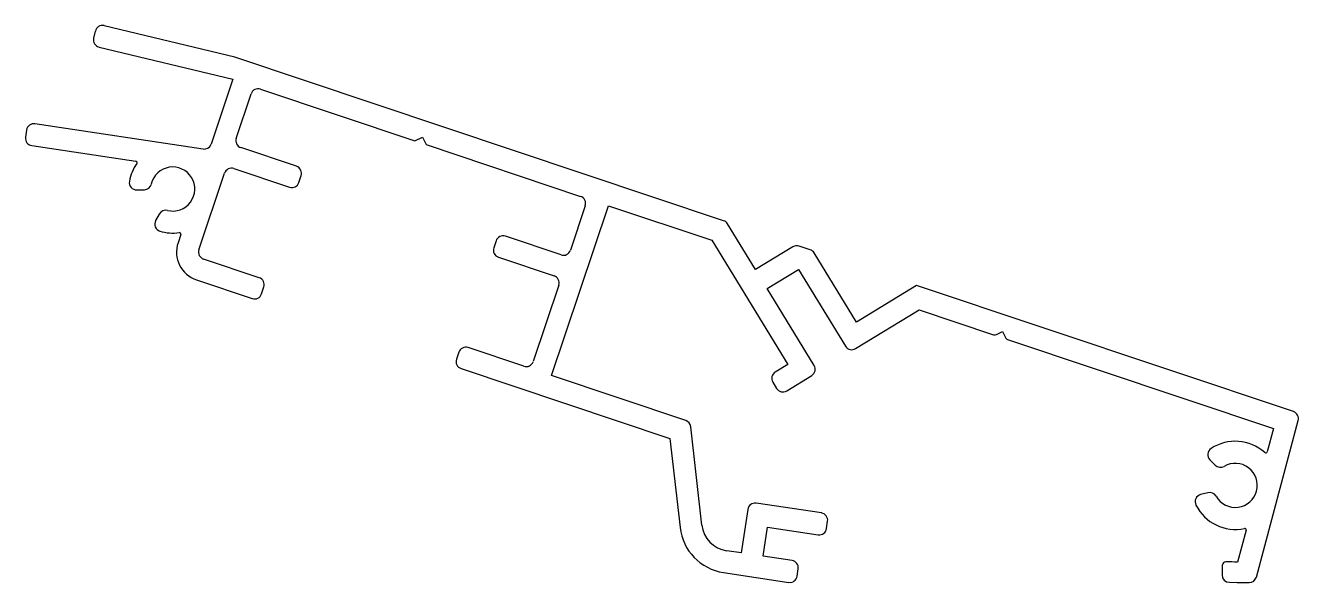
# Model space of a CAD drawing. Extents: x 1255 to 1341.7, y 1613.4 to 1651.3.
import ezdxf

# ---------------------------------------------------------------- set-up
doc = ezdxf.new("R2010")
doc.units = 0
doc.layers.get('0').update_dxf_attribs({"linetype": 'CONTINUOUS'})

msp = doc.modelspace()

# ---------------------------------------------------------------- linework, layer by layer
for p, q in [((1269.283, 1649.189), (1260.387, 1651.327)), ((1259.784, 1650.958), (1259.668, 1650.472)), ((1260.037, 1649.869), (1269.146, 1647.679)), ((1302.578, 1638.039), (1269.283, 1649.189)), ((1269.146, 1647.679), (1267.667, 1643.263)), ((1269.379, 1643.652), (1270.396, 1646.688)), ((1271.029, 1647.003), (1281.555, 1643.479)), ((1255.105, 1644.22), (1255.031, 1643.725)), ((1267.119, 1642.927), (1255.673, 1644.64)), ((1255.451, 1643.157), (1262.547, 1642.095)), ((1281.555, 1643.479), (1282.061, 1643.731)), ((1282.061, 1643.731), (1282.313, 1643.225)), ((1282.313, 1643.225), (1292.839, 1639.7)), ((1273.488, 1641.749), (1269.695, 1643.019)), ((1269.218, 1641.596), (1273.011, 1640.326)), ((1266.839, 1636.066), (1268.586, 1641.281)), ((1273.644, 1640.642), (1273.803, 1641.116)), ((1262.612, 1640.138), (1263.124, 1640.151)), ((1290.86, 1627.494), (1294.735, 1639.065)), ((1293.154, 1639.067), (1292.137, 1636.031)), ((1294.735, 1639.065), (1301.771, 1636.709)), ((1264.136, 1638.5), (1263.891, 1638.049)), ((1265.604, 1637.103), (1265.417, 1636.542)), ((1304.752, 1634.713), (1302.846, 1637.826)), ((1287.078, 1636.67), (1286.92, 1636.196)), ((1291.504, 1635.715), (1287.711, 1636.985)), ((1301.771, 1636.709), (1306.945, 1628.261)), ((1307.296, 1636.271), (1304.752, 1634.713)), ((1308.479, 1636.063), (1307.716, 1636.319)), ((1270.947, 1634.163), (1267.154, 1635.433)), ((1287.235, 1635.563), (1291.028, 1634.293)), ((1311.635, 1631.134), (1308.747, 1635.85)), ((1305.54, 1633.427), (1307.672, 1634.732)), ((1307.672, 1634.732), (1310.878, 1629.498)), ((1266.678, 1634.01), (1270.471, 1632.74)), ((1291.343, 1633.66), (1289.597, 1628.445)), ((1315.723, 1633.637), (1311.635, 1631.134)), ((1341.394, 1625.041), (1315.723, 1633.637)), ((1271.104, 1633.056), (1271.263, 1633.53)), ((1308.746, 1628.192), (1305.54, 1633.427)), ((1311.566, 1629.332), (1315.89, 1631.981)), ((1315.89, 1631.981), (1320.967, 1630.28)), ((1321.158, 1630.293), (1321.572, 1630.5)), ((1321.572, 1630.5), (1321.778, 1630.086)), ((1288.964, 1628.129), (1285.171, 1629.399)), ((1321.922, 1629.96), (1340.021, 1623.899)), ((1284.538, 1629.084), (1284.379, 1628.61)), ((1284.695, 1627.977), (1298.918, 1623.214)), ((1306.945, 1628.261), (1306.092, 1627.739)), ((1299.999, 1624.434), (1290.86, 1627.494)), ((1305.927, 1627.052), (1306.188, 1626.625)), ((1306.875, 1626.46), (1308.581, 1627.505)), ((1338.861, 1613.773), (1341.718, 1624.437)), ((1298.918, 1623.214), (1299.608, 1617.149)), ((1301.098, 1617.318), (1300.337, 1624.016)), ((1340.021, 1623.899), (1339.594, 1622.305)), ((1335.697, 1621.754), (1336.06, 1621.391)), ((1335.559, 1619.521), (1335.063, 1619.388)), ((1304.222, 1618.385), (1303.778, 1615.418)), ((1309.241, 1618.139), (1304.791, 1618.805)), ((1305.262, 1615.196), (1305.558, 1617.174)), ((1305.558, 1617.174), (1309.019, 1616.656)), ((1309.588, 1617.076), (1309.662, 1617.571)), ((1338.162, 1616.962), (1337.583, 1614.798)), ((1303.778, 1615.418), (1302.789, 1615.566)), ((1307.24, 1614.9), (1305.262, 1615.196)), ((1302.567, 1614.083), (1307.018, 1613.416)), ((1307.586, 1613.837), (1307.66, 1614.331)), ((1336.535, 1614.524), (1336.529, 1613.923)), ((1337.022, 1613.418), (1337.563, 1613.411)), ((1337.563, 1613.411), (1338.373, 1613.403))]:
    msp.add_line(p, q)
for centre, radius, start, end in [((1260.271, 1650.841), 0.5, 76.48544, 166.48544), ((1260.154, 1650.355), 0.5, 166.48544, 256.48544), ((1270.87, 1646.529), 0.5, 71.48544, 161.48544), ((1255.599, 1644.146), 0.5, 81.48544, 171.48544), ((1255.525, 1643.651), 0.5, 171.48544, 261.48544), ((1267.193, 1643.421), 0.5, 261.48544, 341.48544), ((1269.854, 1643.493), 0.5, 161.48544, 251.48544), ((1265.06, 1640.202), 3, 144.63822, 169.94848), ((1262.532, 1641.996), 0.1, 324.63822, 81.48544), ((1265.06, 1640.202), 1.5, 255.96295, 167.00793), ((1269.06, 1641.122), 0.5, 71.48544, 161.48544), ((1273.329, 1641.274), 0.5, 341.48544, 71.48544), ((1262.599, 1640.638), 0.5, 169.94848, 271.48544), ((1273.17, 1640.8), 0.5, 251.48544, 341.48544), ((1263.112, 1640.651), 0.5, 271.48544, 347.00793), ((1292.68, 1639.226), 0.5, 341.48544, 71.48544), ((1264.33, 1637.811), 0.5, 151.48544, 253.0224), ((1264.575, 1638.261), 0.5, 75.96295, 151.48544), ((1302.419, 1637.565), 0.5, 31.48544, 71.48544), ((1265.06, 1640.202), 3, 253.0224, 278.33265), ((1265.51, 1637.134), 0.1, 341.48544, 98.33265), ((1267.313, 1635.907), 2, 161.48544, 251.48544), ((1287.553, 1636.511), 0.5, 71.48544, 161.48544), ((1307.557, 1635.844), 0.5, 71.48544, 121.48544), ((1267.313, 1635.907), 0.5, 161.48544, 251.48544), ((1287.394, 1636.037), 0.5, 161.48544, 251.48544), ((1291.663, 1636.189), 0.5, 251.48544, 341.48544), ((1308.32, 1635.589), 0.5, 31.48544, 71.48544), ((1270.789, 1633.689), 0.5, 341.48544, 71.48544), ((1290.869, 1633.819), 0.5, 341.48544, 71.48544), ((1270.63, 1633.214), 0.5, 251.48544, 341.48544), ((1321.047, 1630.517), 0.25, 251.48544, 296.48544), ((1285.012, 1628.925), 0.5, 71.48544, 161.48544), ((1311.305, 1629.759), 0.5, 211.48544, 301.48544), ((1322.002, 1630.197), 0.25, 206.48544, 251.48544), ((1284.853, 1628.451), 0.5, 161.48544, 251.48544), ((1289.123, 1628.603), 0.5, 251.48544, 341.48544), ((1306.353, 1627.313), 0.5, 121.48544, 211.48544), ((1308.32, 1627.931), 0.5, 301.48544, 31.48544), ((1306.614, 1626.886), 0.5, 211.48544, 301.48544), ((1341.235, 1624.566), 0.5, 344.99926, 71.48544), ((1299.84, 1623.96), 0.5, 6.48544, 71.48544), ((1336.051, 1622.107), 0.5, 123.4623, 224.99926), ((1337.429, 1620.022), 3, 48.15205, 123.4623), ((1337.429, 1620.022), 1.5, 209.47677, 120.52175), ((1339.498, 1622.331), 0.1, 228.15205, 344.99926), ((1336.414, 1621.745), 0.5, 224.99926, 300.52175), ((1335.193, 1618.905), 0.5, 104.99926, 206.53622), ((1335.688, 1619.038), 0.5, 29.47677, 104.99926), ((1304.717, 1618.311), 0.5, 81.48544, 171.48544), ((1309.167, 1617.645), 0.5, 351.48544, 81.48544), ((1337.429, 1620.022), 3, 206.53622, 281.84647), ((1303.085, 1617.544), 3.5, 186.48544, 261.48544), ((1303.085, 1617.544), 2, 186.48544, 261.48544), ((1309.093, 1617.15), 0.5, 261.48544, 351.48544), ((1338.066, 1616.988), 0.1, 344.99926, 101.84647), ((1307.166, 1614.405), 0.5, 351.48544, 81.48544), ((1337.035, 1614.519), 0.5, 171.23516, 179.4124), ((1336.788, 1614.557), 0.25, 89.39657, 171.23516), ((1327.293, 713.051), 901.806, 89.346238, 89.396569), ((1307.092, 1613.911), 0.5, 261.48544, 351.48544), ((1337.029, 1613.918), 0.5, 179.4124, 269.21262), ((1338.378, 1613.903), 0.5, 269.4124, 344.99926)]:
    msp.add_arc(centre, radius, start, end)

doc.saveas('drawing.dxf')
